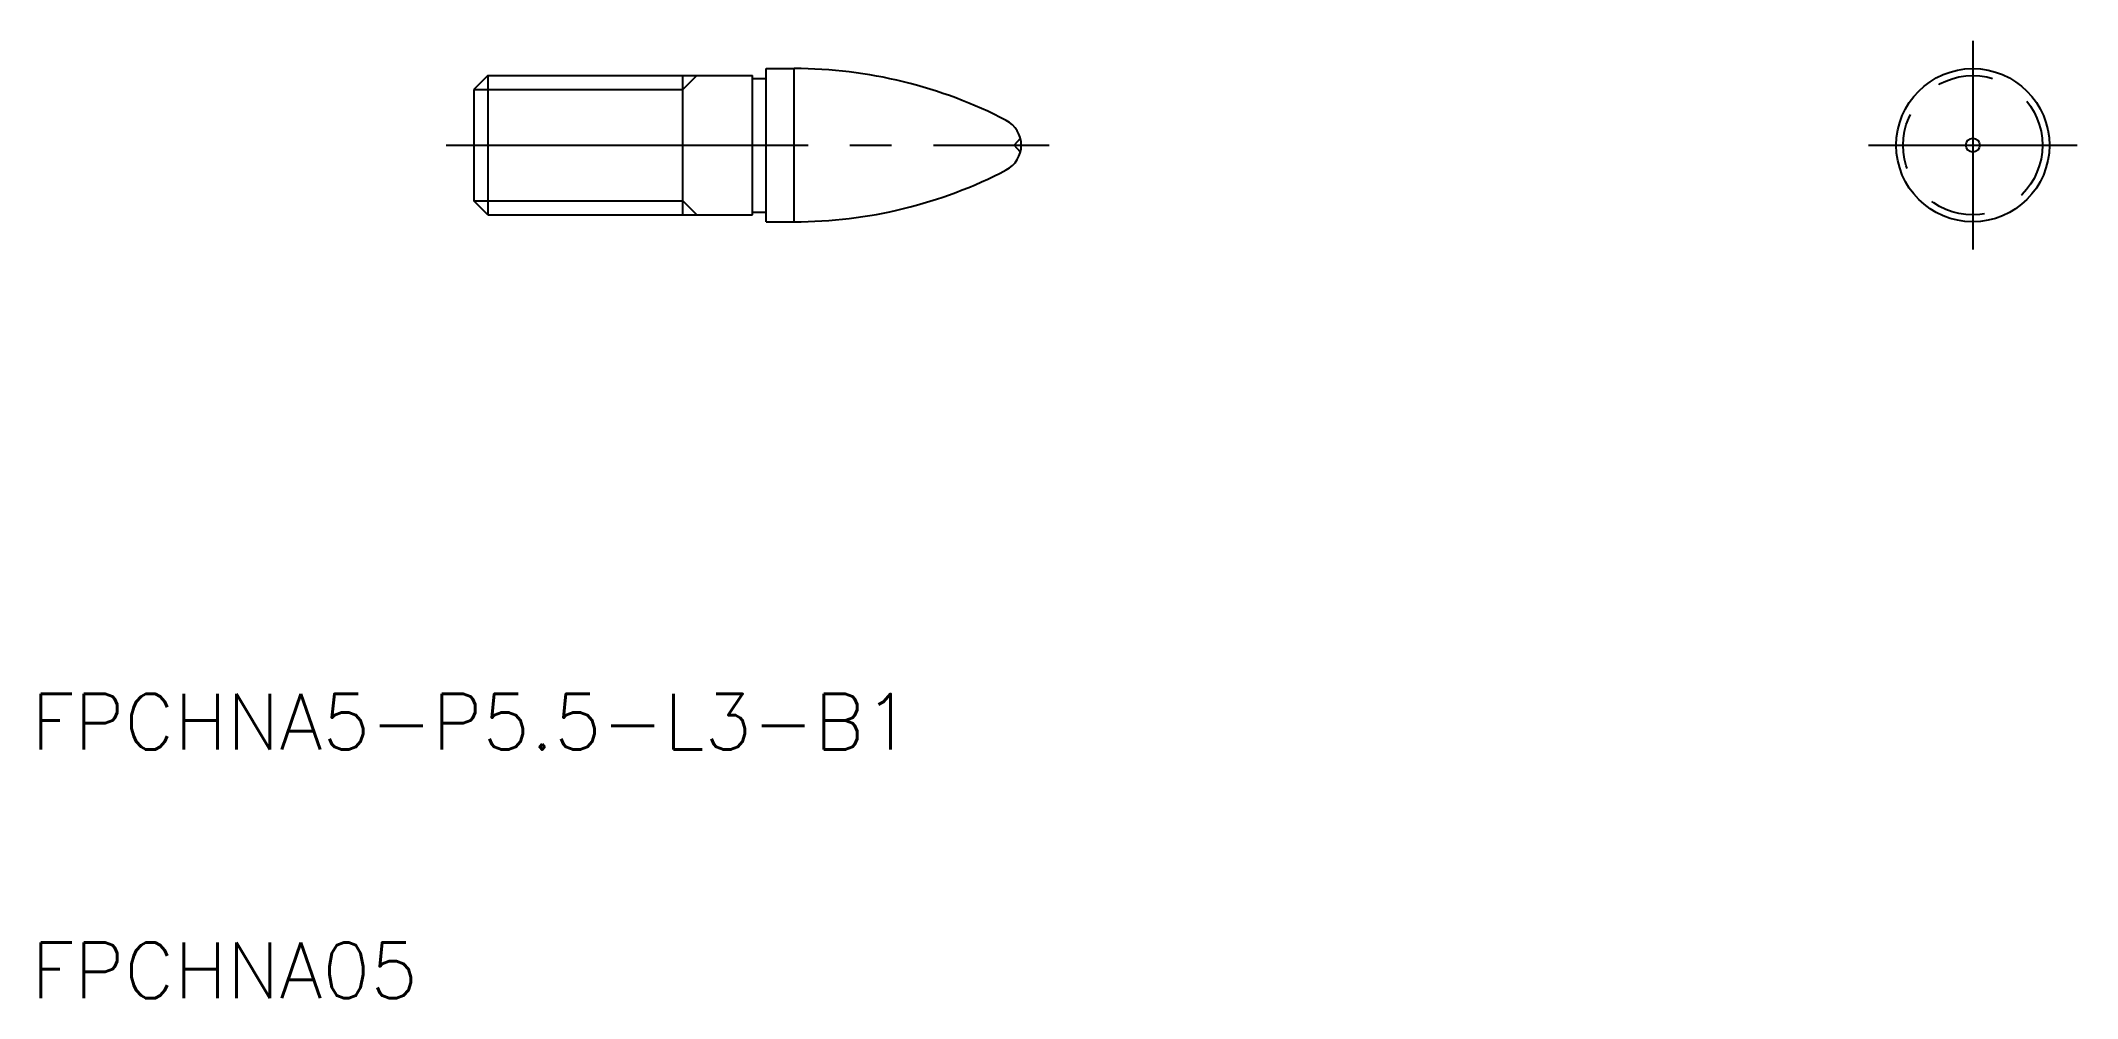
# Model space of a CAD drawing. Extents: x 85.4 to 158.5, y 164.7 to 199.
import ezdxf

# ---------------------------------------------------------------- set-up
doc = ezdxf.new("R2010")
doc.units = 0
doc.linetypes.add('CENTER', pattern=[17.5, 13, -1.5, 1.5, -1.5])
doc.linetypes.add('DASHED', pattern=[3.5, 2, -1.5])
doc.layers.get('0').update_dxf_attribs({"linetype": 'CONTINUOUS'})
doc.layers.add('CENTER', color=1, linetype='CENTER')
doc.styles.get("Standard").update_dxf_attribs({"font": 'txt.shx', "bigfont": '@extfont2.shx'})

msp = doc.modelspace()

# ---------------------------------------------------------------- linework, layer by layer
at = {"color": 7, "linetype": 'CONTINUOUS'}
for p, q in [((101.435, 197.787), (100.935, 197.287)), ((101.435, 197.787), (110.935, 197.787)), ((101.435, 197.787), (101.435, 192.787)), ((108.435, 192.787), (108.435, 197.787)), ((110.935, 192.787), (110.935, 197.787)), ((110.935, 197.687), (111.435, 197.687)), ((111.435, 192.537), (111.435, 198.037)), ((111.435, 198.037), (112.435, 198.037)), ((112.435, 192.537), (112.435, 198.037)), ((100.935, 197.287), (100.935, 193.287)), ((101.435, 192.787), (100.935, 193.287)), ((101.435, 192.787), (108.435, 192.787)), ((108.435, 192.787), (110.935, 192.787)), ((110.935, 192.887), (111.435, 192.887)), ((111.435, 192.537), (112.435, 192.537))]:
    msp.add_line(p, q, dxfattribs=at)
at = {"color": 3, "linetype": 'CONTINUOUS'}
for p, q in [((108.935, 197.787), (108.435, 197.287)), ((100.935, 197.287), (108.435, 197.287)), ((100.935, 193.287), (108.435, 193.287)), ((108.935, 192.787), (108.435, 193.287))]:
    msp.add_line(p, q, dxfattribs=at)
at = {"color": 3, "linetype": 'DASHED'}
for p in [(120.558, 195.535), (120.558, 195.039)]:
    msp.add_line(p, (120.339, 195.287), dxfattribs=at)
at = {"color": 7, "linetype": 'CONTINUOUS'}
for radius in [2.75, 0.25]:
    msp.add_circle((154.755, 195.287), radius, dxfattribs=at)
at = {"color": 3, "linetype": 'DASHED'}
msp.add_circle((154.755, 195.287), 2.5, dxfattribs=at)
at = {"color": 7, "linetype": 'CONTINUOUS'}
for centre, radius, start, end in [((112.435, 181.537), 16.5, 62.51067, 90), ((119.589, 195.287), 1, 297.48933, 62.51067), ((112.435, 209.037), 16.5, 270, 297.48933)]:
    msp.add_arc(centre, radius, start, end, dxfattribs=at)
at = {"layer": 'CENTER', "color": 1, "linetype": 'CENTER'}
for p, q in [((154.755, 199.037), (154.755, 191.537)), ((99.935, 195.287), (121.589, 195.287)), ((151.005, 195.287), (158.505, 195.287))]:
    msp.add_line(p, q, dxfattribs=at)

# ---------------------------------------------------------------- texts
at = {"color": 7, "linetype": 'CONTINUOUS'}
for s, p in [('FPCHNA5-P5.5-L3-B1', (85.04, 173.589)), ('FPCHNA05', (85.04, 164.661))]:
    msp.add_text(s, height=2, dxfattribs=at).set_placement(p)

doc.saveas('drawing.dxf')
